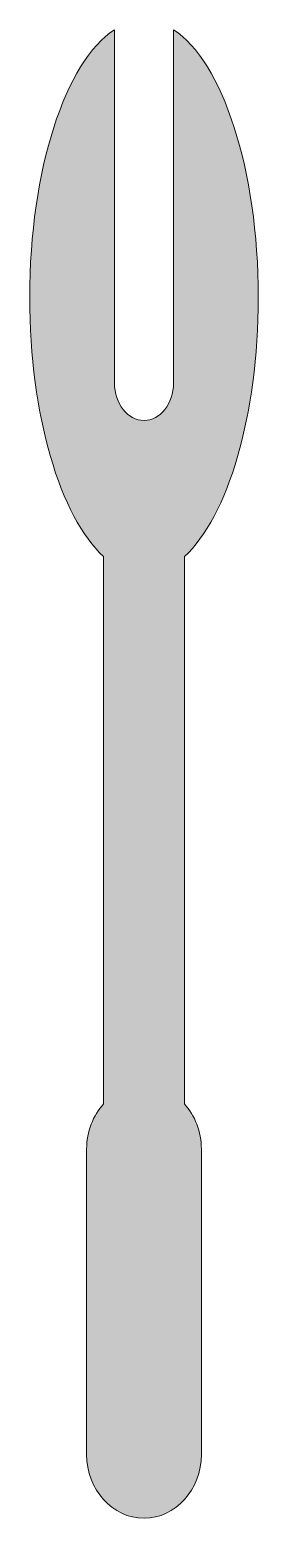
# Model space of a CAD drawing. Header units: inches. Extents: x 0 to 16, y 0 to 102.
import ezdxf

# ---------------------------------------------------------------- set-up
doc = ezdxf.new("R2010")
doc.units = ezdxf.units.IN
doc.header["$MEASUREMENT"] = 0
doc.layers.add('Layer 1', color=7, linetype='Continuous')

msp = doc.modelspace()

# ---------------------------------------------------------------- hatches: boundary and pattern name
at = {"layer": 'Layer 1', "true_color": 0x1b75bb}
h = msp.add_hatch(color=152, dxfattribs=at)
h.dxf.hatch_style = 2
edge = h.paths.add_edge_path()
edge.add_spline(control_points=[(5.05, 28.28), (4.33, 27.49), (3.89, 26.4), (3.89, 25.19), (3.89, 25.19), (3.89, 4.36), (3.89, 4.36), (3.89, 1.95), (5.65, 0), (7.81, 0), (9.97, 0), (11.73, 1.95), (11.73, 4.36), (11.73, 4.36), (11.73, 25.19), (11.73, 25.19), (11.73, 26.4), (11.28, 27.49), (10.57, 28.28), (10.57, 28.28), (10.57, 65.64), (10.57, 65.64), (13.52, 68.34), (15.62, 75.24), (15.62, 83.33), (15.62, 92.08), (13.16, 99.44), (9.83, 101.6), (9.83, 101.6), (9.83, 77.5), (9.83, 77.5), (9.83, 76.08), (8.92, 74.93), (7.81, 74.93), (6.69, 74.93), (5.79, 76.08), (5.79, 77.5), (5.79, 77.5), (5.79, 101.6), (5.79, 101.6), (2.45, 99.44), (0, 92.08), (0, 83.33), (0, 75.24), (2.1, 68.34), (5.05, 65.64), (5.05, 65.64), (5.05, 28.28), (5.05, 28.28)], knot_values=[0, 0, 0, 0, 1, 1, 1, 2, 2, 2, 3, 3, 3, 4, 4, 4, 5, 5, 5, 6, 6, 6, 7, 7, 7, 8, 8, 8, 9, 9, 9, 10, 10, 10, 11, 11, 11, 12, 12, 12, 13, 13, 13, 14, 14, 14, 15, 15, 15, 16, 16, 16, 16], degree=3, periodic=1)

# ---------------------------------------------------------------- linework, layer by layer
at = {"layer": 'Layer 1', "lineweight": 0}
msp.add_open_spline([(5.05, 28.28), (4.33, 27.49), (3.89, 26.4), (3.89, 25.19), (3.89, 25.19), (3.89, 4.36), (3.89, 4.36), (3.89, 1.95), (5.65, 0), (7.81, 0), (9.97, 0), (11.73, 1.95), (11.73, 4.36), (11.73, 4.36), (11.73, 25.19), (11.73, 25.19), (11.73, 26.4), (11.28, 27.49), (10.57, 28.28), (10.57, 28.28), (10.57, 65.64), (10.57, 65.64), (13.52, 68.34), (15.62, 75.24), (15.62, 83.33), (15.62, 92.08), (13.16, 99.44), (9.83, 101.6), (9.83, 101.6), (9.83, 77.5), (9.83, 77.5), (9.83, 76.08), (8.92, 74.93), (7.81, 74.93), (6.69, 74.93), (5.79, 76.08), (5.79, 77.5), (5.79, 77.5), (5.79, 101.6), (5.79, 101.6), (2.45, 99.44), (0, 92.08), (0, 83.33), (0, 75.24), (2.1, 68.34), (5.05, 65.64), (5.05, 65.64), (5.05, 28.28), (5.05, 28.28)], degree=3, knots=[0, 0, 0, 0, 1, 1, 1, 2, 2, 2, 3, 3, 3, 4, 4, 4, 5, 5, 5, 6, 6, 6, 7, 7, 7, 8, 8, 8, 9, 9, 9, 10, 10, 10, 11, 11, 11, 12, 12, 12, 13, 13, 13, 14, 14, 14, 15, 15, 15, 16, 16, 16, 16], dxfattribs=at)

doc.saveas('drawing.dxf')
